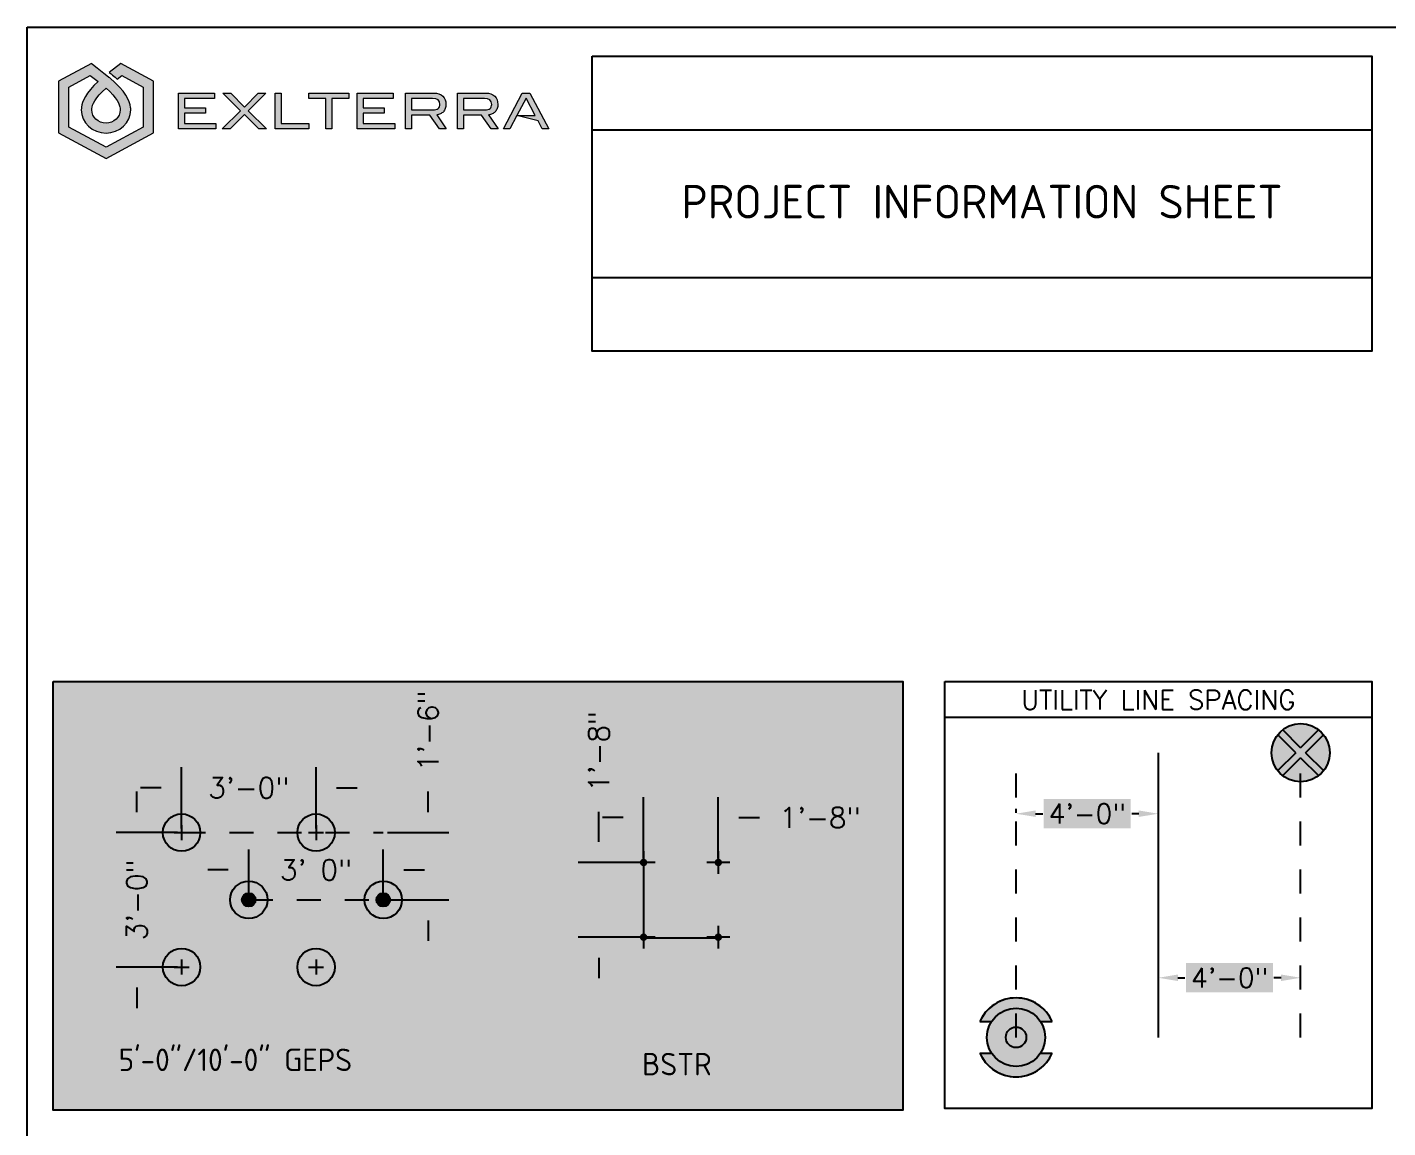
# Paper-space layout 'INFO_SHEET' of a CAD drawing. Header units: feet, sheet in inches. Extents: x 0 to 10.7, y 0 to 8.2.
# Drawn here: x 0 to 5.68, y 3.61 to 8.2 of the extents above; entities that cross this region are included whole.
import ezdxf

# ---------------------------------------------------------------- set-up
doc = ezdxf.new("R2010")
doc.units = ezdxf.units.FT
doc.header["$MEASUREMENT"] = 0
doc.linetypes.add('DASHED', pattern=[0.75, 0.5, -0.25])
for name, color, linetype in [('Dim 1', 5, 'Continuous'), ('Product (Colored)', 250, 'Continuous'), ('Product (Red Only)', 1, 'Continuous')]:
    doc.layers.add(name, color=color, linetype=linetype)
doc.styles.add('ISO3098B', font='ISO3098B.SHX', dxfattribs={"height": 2})
doc.styles.add('Roman', font='romans')
doc.styles.get("Standard").update_dxf_attribs({"font": 'simplex.shx'})
doc.linetypes.add('UTILITY', pattern='A,0.5,-0.2,["U",Standard,S=0.1,R=0,X=-0.1,Y=-0.05],-0.2', length=0.9)
doc.dimstyles.new('Layout-INT', dxfattribs={"dimscale": 2.75, "dimtxt": 0.05, "dimasz": 0.05, "dimexe": 0.05, "dimexo": 0.01, "dimgap": 0.05, "dimtad": 0, "dimdec": 1, "dimzin": 0, "dimdsep": 46, "dimtxsty": 'Roman', "dimcen": 0.09, "dimclrd": 256, "dimclre": 256, "dimclrt": 256, "dimadec": 0, "dimazin": 0, "dimtfac": 1, "dimtdec": 1, "dimtofl": 0, "dimtmove": 0, "dimatfit": 3, "dimfxl": 2.55, "dimtfill": 2, "dimtfillclr": 7, "dimtolj": 1, "dimtzin": 0, "dimlwd": -1, "dimlwe": -1, "dimarcsym": 0})
doc.dimstyles.new('new style', dxfattribs={"dimscale": 2.75, "dimtxt": 0.5, "dimasz": 0.5, "dimexe": 0.05, "dimexo": 0.01, "dimgap": 0.05, "dimtad": 0, "dimdec": 0, "dimlfac": 12, "dimzin": 9, "dimdsep": 46, "dimlunit": 3, "dimtxsty": 'Roman', "dimcen": 0.09, "dimclrd": 5, "dimclre": 5, "dimclrt": 5, "dimadec": 0, "dimazin": 0, "dimtfac": 1, "dimtdec": 0, "dimtofl": 0, "dimtmove": 0, "dimatfit": 3, "dimfxl": 2.55, "dimtfill": 2, "dimtfillclr": 7, "dimtolj": 1, "dimtzin": 0, "dimlwd": -1, "dimlwe": -1, "dimarcsym": 0})

# ---------------------------------------------------------------- blocks, each defined once
blk = doc.blocks.new('Purple BSTR')
at = {"layer": 'Product (Colored)', "transparency": 33554687}
h = blk.add_hatch(color=200, dxfattribs=at)
h.dxf.hatch_style = 1
edge = h.paths.add_edge_path()
edge.add_arc((0, 0), 0.025, 0, 360)
at = {"layer": 'Product (Colored)', "color": 200}
for p, q in [((-0.025, 0), (-0.0766, 0)), ((0.025, 0), (-0.025, 0)), ((0, 0.0766), (0, 0.025)), ((0, 0.025), (0, -0.025)), ((0.0766, 0), (0.025, 0)), ((0, -0.025), (0, -0.0766))]:
    blk.add_line(p, q, dxfattribs=at)
blk = doc.blocks.new('BSTR Single')
at = {"transparency": 33554687}
h = blk.add_hatch(color=256, dxfattribs=at)
h.dxf.hatch_style = 1
edge = h.paths.add_edge_path()
edge.add_arc((0, 0), 0.025, 0, 360)
for p, q in [((-0.025, 0), (-0.0766, 0)), ((0, 0.0766), (0, 0.025)), ((0.0766, 0), (0.025, 0)), ((0, -0.025), (0, -0.0766))]:
    blk.add_line(p, q)
blk.add_blockref('Purple BSTR', (0, 0))
blk = doc.blocks.new('*U54')
at = {"layer": 'Product (Red Only)'}
for p in [(0, 0.25), (0.5, 0.25), (0, -0.25), (0.5, -0.25)]:
    blk.add_blockref('BSTR Single', p, dxfattribs=at)
blk = doc.blocks.new('*D100')
at = {"layer": 'Defpoints', "color": 0, "linetype": 'Continuous', "lineweight": 25, "transparency": 16777216}
for p in [(0.5, 0.3), (0, 0), (0.5, 0)]:
    blk.add_point(p, dxfattribs=at)
at = {"layer": 'Dim 1', "transparency": 16777216}
for p, q in [((0, 0.0275), (0, 0.4375)), ((0.5, 0.0275), (0.5, 0.4375)), ((-0.1375, 0.3), (-0.275, 0.3)), ((0.6375, 0.3), (0.775, 0.3))]:
    blk.add_line(p, q, dxfattribs=at)
at = {"layer": 'Dim 1', "linetype": 'Continuous', "lineweight": 25, "transparency": 16777216}
for points in [[(-0.1375, 0.3229), (-0.1375, 0.2771), (0, 0.3)], [(0.6375, 0.3229), (0.6375, 0.2771), (0.5, 0.3)]]:
    blk.add_solid(points, dxfattribs=at)
at = {"layer": 'Dim 1', "linetype": 'Continuous', "transparency": 16777216, "insert": (1.181, 0.3), "char_height": 0.1375, "attachment_point": 5, "style": 'Roman', "bg_fill": 1, "box_fill_scale": 1.25, "bg_fill_color": 7, "bg_fill_true_color": 16777215, "bg_fill_transparency": 0}
blk.add_mtext('\\A1;1\'-8"', dxfattribs=at)
blk = doc.blocks.new('*D101')
at = {"layer": 'Defpoints', "color": 0, "linetype": 'Continuous', "lineweight": 25, "transparency": 16777216}
for p in [(0, 0), (-0.3, -0.5), (0, -0.5)]:
    blk.add_point(p, dxfattribs=at)
at = {"layer": 'Dim 1', "transparency": 16777216}
for p, q in [((-0.3, 0.1375), (-0.3, 0.3379)), ((-0.0275, 0), (-0.4375, 0)), ((-0.0275, -0.5), (-0.4375, -0.5)), ((-0.3, -0.6375), (-0.3, -0.775))]:
    blk.add_line(p, q, dxfattribs=at)
at = {"layer": 'Dim 1', "linetype": 'Continuous', "lineweight": 25, "transparency": 16777216}
for points in [[(-0.3229, 0.1375), (-0.2771, 0.1375), (-0.3, 0)], [(-0.3229, -0.6375), (-0.2771, -0.6375), (-0.3, -0.5)]]:
    blk.add_solid(points, dxfattribs=at)
at = {"layer": 'Dim 1', "linetype": 'Continuous', "transparency": 16777216, "insert": (-0.3, 0.7439), "char_height": 0.1375, "attachment_point": 5, "rotation": 90, "style": 'Roman', "bg_fill": 1, "box_fill_scale": 1.25, "bg_fill_color": 7, "bg_fill_true_color": 16777215, "bg_fill_transparency": 0}
blk.add_mtext('\\A1;1\'-8"', dxfattribs=at)
blk = doc.blocks.new('*D77')
at = {"layer": 'Defpoints', "color": 0, "linetype": 'Continuous', "transparency": 16777216}
for p in [(0.45, 0.75), (-0.45, 0.45), (0.45, 0.45)]:
    blk.add_point(p, dxfattribs=at)
at = {"layer": 'Dim 1', "transparency": 16777216}
for p, q in [((-0.45, 0.4775), (-0.45, 0.8875)), ((0.45, 0.4775), (0.45, 0.8875)), ((-0.5875, 0.75), (-0.725, 0.75)), ((0.5875, 0.75), (0.725, 0.75))]:
    blk.add_line(p, q, dxfattribs=at)
at = {"layer": 'Dim 1', "linetype": 'Continuous', "transparency": 16777216}
for points in [[(-0.5875, 0.7729), (-0.5875, 0.7271), (-0.45, 0.75)], [(0.5875, 0.7729), (0.5875, 0.7271), (0.45, 0.75)]]:
    blk.add_solid(points, dxfattribs=at)
at = {"layer": 'Dim 1', "linetype": 'Continuous', "transparency": 16777216, "insert": (0, 0.75), "char_height": 0.1375, "attachment_point": 5, "style": 'Roman', "bg_fill": 1, "box_fill_scale": 1.1, "bg_fill_color": 7, "bg_fill_true_color": 16777215, "bg_fill_transparency": 0}
blk.add_mtext('\\A1;3\'-0"', dxfattribs=at)
blk = doc.blocks.new('*D76')
at = {"layer": 'Defpoints', "color": 0, "linetype": 'Continuous', "transparency": 16777216}
for p in [(-0.45, 0.45), (-0.75, -0.45), (-0.45, -0.45)]:
    blk.add_point(p, dxfattribs=at)
at = {"layer": 'Dim 1', "transparency": 16777216}
for p, q in [((-0.75, 0.5875), (-0.75, 0.725)), ((-0.4775, 0.45), (-0.8875, 0.45)), ((-0.4775, -0.45), (-0.8875, -0.45)), ((-0.75, -0.5875), (-0.75, -0.725))]:
    blk.add_line(p, q, dxfattribs=at)
at = {"layer": 'Dim 1', "linetype": 'Continuous', "transparency": 16777216}
for points in [[(-0.7729, 0.5875), (-0.7271, 0.5875), (-0.75, 0.45)], [(-0.7729, -0.5875), (-0.7271, -0.5875), (-0.75, -0.45)]]:
    blk.add_solid(points, dxfattribs=at)
at = {"layer": 'Dim 1', "linetype": 'Continuous', "transparency": 16777216, "insert": (-0.75, 0), "char_height": 0.1375, "attachment_point": 5, "rotation": 90, "style": 'Roman', "bg_fill": 1, "box_fill_scale": 1.1, "bg_fill_color": 7, "bg_fill_true_color": 16777215, "bg_fill_transparency": 0}
blk.add_mtext('\\A1;3\'-0"', dxfattribs=at)
blk = doc.blocks.new('*D74')
at = {"layer": 'Defpoints', "color": 0, "linetype": 'Continuous', "transparency": 16777216}
for p in [(0.9, 0.2), (0, 0), (0.9, 0)]:
    blk.add_point(p, dxfattribs=at)
at = {"layer": 'Dim 1', "transparency": 16777216}
for p, q in [((0, 0.0275), (0, 0.3375)), ((0.9, 0.0275), (0.9, 0.3375)), ((-0.1375, 0.2), (-0.275, 0.2)), ((1.0375, 0.2), (1.175, 0.2))]:
    blk.add_line(p, q, dxfattribs=at)
at = {"layer": 'Dim 1', "linetype": 'Continuous', "transparency": 16777216}
for points in [[(-0.1375, 0.2229), (-0.1375, 0.1771), (0, 0.2)], [(1.0375, 0.2229), (1.0375, 0.1771), (0.9, 0.2)]]:
    blk.add_solid(points, dxfattribs=at)
at = {"layer": 'Dim 1', "linetype": 'Continuous', "transparency": 16777216, "insert": (0.45, 0.2), "char_height": 0.1375, "attachment_point": 5, "style": 'Roman', "bg_fill": 1, "box_fill_scale": 1.1, "bg_fill_color": 7, "bg_fill_true_color": 16777215, "bg_fill_transparency": 0}
blk.add_mtext('\\A1;3\' 0"', dxfattribs=at)
blk = doc.blocks.new('*D75')
at = {"layer": 'Defpoints', "color": 0, "linetype": 'Continuous', "transparency": 16777216}
for p in [(0.9, 0.45), (1.2007, 0.45), (0.9, 0)]:
    blk.add_point(p, dxfattribs=at)
at = {"layer": 'Dim 1', "transparency": 16777216}
for p, q in [((1.2007, 0.5875), (1.2007, 0.725)), ((0.9275, 0.45), (1.3382, 0.45)), ((0.9275, 0), (1.3382, 0)), ((1.2007, -0.1375), (1.2007, -0.275))]:
    blk.add_line(p, q, dxfattribs=at)
at = {"layer": 'Dim 1', "linetype": 'Continuous', "transparency": 16777216}
for points in [[(1.1778, 0.5875), (1.2236, 0.5875), (1.2007, 0.45)], [(1.1778, -0.1375), (1.2236, -0.1375), (1.2007, 0)]]:
    blk.add_solid(points, dxfattribs=at)
at = {"layer": 'Dim 1', "linetype": 'Continuous', "transparency": 16777216, "insert": (1.2007, 1.131), "char_height": 0.1375, "attachment_point": 5, "rotation": 90, "style": 'Roman', "bg_fill": 1, "box_fill_scale": 1.1, "bg_fill_color": 7, "bg_fill_true_color": 16777215, "bg_fill_transparency": 0}
blk.add_mtext('\\A1;1\'-6"', dxfattribs=at)
blk = doc.blocks.new('3 m GEPS')
at = {"layer": 'Product (Red Only)', "true_color": 0xa1e7fc}
h = blk.add_hatch(color=141, dxfattribs=at)
h.dxf.hatch_style = 1
edge = h.paths.add_edge_path(flags=16)
edge.add_arc((0, 0), 0.0458, 0, 360)
edge = h.paths.add_edge_path()
edge.add_arc((0, 0), 0.125, 180, 360)
edge.add_arc((0, 0), 0.125, 0, 180)
at = {"layer": 'Product (Red Only)', "true_color": 0x000000}
h = blk.add_hatch(color=18, dxfattribs=at)
h.dxf.hatch_style = 1
edge = h.paths.add_edge_path()
edge.add_arc((0, 0), 0.0458, 0, 360)
at = {"layer": 'Product (Red Only)', "color": 18, "true_color": 0x000000}
for radius in [0.125, 0.0456]:
    blk.add_circle((0, 0), radius, dxfattribs=at)
blk = doc.blocks.new('exlterra block')
at = {"true_color": 0x007faf}
h = blk.add_hatch(color=144, dxfattribs=at)
h.dxf.hatch_style = 2
edge = h.paths.add_edge_path()
edge.add_spline(control_points=[(0.0565, 0.1877), (0.0565, 0.1877), (0.0082, 0.1496), (0.0082, 0.1496), (0.022, 0.139), (0.0223, 0.1388), (0.0226, 0.1385), (0.0296, 0.1329), (0.036, 0.1273), (0.042, 0.1219), (0.042, 0.1219), (0.0613, 0.1371), (0.0613, 0.1371), (0.0613, 0.1371), (0.1509, 0.0885), (0.1509, 0.0885), (0.1509, 0.0885), (0.1509, -0.0806), (0.1509, -0.0806), (0.1509, -0.0806), (-0.0053, -0.1652), (-0.0053, -0.1652), (-0.0053, -0.1652), (-0.1614, -0.0806), (-0.1614, -0.0806), (-0.1614, -0.0806), (-0.1614, 0.0885), (-0.1614, 0.0885), (-0.1614, 0.0885), (-0.0718, 0.1371), (-0.0718, 0.1371), (-0.0718, 0.1371), (-0.0389, 0.1112), (-0.0389, 0.1112), (-0.0908, 0.0646), (-0.1059, 0.0273), (-0.1089, 0.0032), (-0.1089, 0.0032), (-0.1096, -0.0052), (-0.1095, -0.0077), (-0.1095, -0.0616), (-0.0628, -0.1055), (-0.0053, -0.1055), (0.0522, -0.1055), (0.099, -0.0616), (0.099, -0.0077), (0.099, -0.0072), (0.0984, 0.0026), (0.0984, 0.0026), (0.0953, 0.0293), (0.0775, 0.0724), (0.0105, 0.1265), (0.0101, 0.1269), (-0.0671, 0.1877), (-0.0671, 0.1877), (-0.0671, 0.1877), (-0.2057, 0.1125), (-0.2057, 0.1125), (-0.2057, 0.1125), (-0.2057, -0.1046), (-0.2057, -0.1046), (-0.2057, -0.1046), (-0.0053, -0.2132), (-0.0053, -0.2132), (-0.0053, -0.2132), (0.1952, -0.1046), (0.1952, -0.1046), (0.1952, -0.1046), (0.1952, 0.1125), (0.1952, 0.1125), (0.1952, 0.1125), (0.0565, 0.1877), (0.0565, 0.1877)], knot_values=[0, 0, 0, 0, 1, 1, 1, 2, 2, 2, 3, 3, 3, 4, 4, 4, 5, 5, 5, 6, 6, 6, 7, 7, 7, 8, 8, 8, 9, 9, 9, 10, 10, 10, 11, 11, 11, 12, 12, 12, 13, 13, 13, 14, 14, 14, 15, 15, 15, 16, 16, 16, 17, 17, 17, 18, 18, 18, 19, 19, 19, 20, 20, 20, 21, 21, 21, 22, 22, 22, 23, 23, 23, 24, 24, 24, 24], degree=3, periodic=0)
edge = h.paths.add_edge_path()
edge.add_spline(control_points=[(0.0543, -0.0011), (0.0543, -0.0011), (0.0547, -0.0076), (0.0547, -0.0077), (0.0547, -0.0387), (0.0278, -0.0639), (-0.0053, -0.0639), (-0.0383, -0.0639), (-0.0652, -0.0387), (-0.0652, -0.0077), (-0.0652, -0.0077), (-0.0649, -0.002), (-0.0649, -0.002), (-0.0632, 0.0125), (-0.053, 0.0421), (-0.0053, 0.0839), (0.0415, 0.043), (0.0523, 0.0137), (0.0543, -0.0011)], knot_values=[0, 0, 0, 0, 1, 1, 1, 2, 2, 2, 3, 3, 3, 4, 4, 4, 5, 5, 5, 6, 6, 6, 6], degree=3, periodic=0)
at = {"color": 144, "lineweight": 0, "true_color": 0x007faf}
for points in [[(-0.0671, 0.1877), (-0.0671, 0.1877), (-0.2057, 0.1125), (-0.2057, 0.1125)], [(0.0105, 0.1265), (0.0101, 0.1269), (-0.0671, 0.1877), (-0.0671, 0.1877)], [(0.0565, 0.1877), (0.0565, 0.1877), (0.0082, 0.1496), (0.0082, 0.1496)], [(0.1952, 0.1125), (0.1952, 0.1125), (0.0565, 0.1877), (0.0565, 0.1877)], [(-0.1614, 0.0885), (-0.1614, 0.0885), (-0.0718, 0.1371), (-0.0718, 0.1371)], [(-0.0718, 0.1371), (-0.0718, 0.1371), (-0.0389, 0.1112), (-0.0389, 0.1112)], [(0.0082, 0.1496), (0.022, 0.139), (0.0223, 0.1388), (0.0226, 0.1385)], [(0.0984, 0.0026), (0.0953, 0.0293), (0.0775, 0.0724), (0.0105, 0.1265)], [(0.0226, 0.1385), (0.0296, 0.1329), (0.036, 0.1273), (0.042, 0.1219)], [(0.042, 0.1219), (0.042, 0.1219), (0.0613, 0.1371), (0.0613, 0.1371)], [(0.0613, 0.1371), (0.0613, 0.1371), (0.1509, 0.0885), (0.1509, 0.0885)], [(-0.2057, 0.1125), (-0.2057, 0.1125), (-0.2057, -0.1046), (-0.2057, -0.1046)], [(-0.1614, -0.0806), (-0.1614, -0.0806), (-0.1614, 0.0885), (-0.1614, 0.0885)], [(-0.0389, 0.1112), (-0.0908, 0.0646), (-0.1059, 0.0273), (-0.1089, 0.0032)], [(-0.0649, -0.002), (-0.0632, 0.0125), (-0.053, 0.0421), (-0.0053, 0.0839)], [(-0.0053, 0.0839), (0.0415, 0.043), (0.0523, 0.0137), (0.0543, -0.0011)], [(0.1509, 0.0885), (0.1509, 0.0885), (0.1509, -0.0806), (0.1509, -0.0806)], [(0.1952, -0.1046), (0.1952, -0.1046), (0.1952, 0.1125), (0.1952, 0.1125)], [(-0.1089, 0.0032), (-0.1089, 0.0032), (-0.1096, -0.0052), (-0.1095, -0.0077)], [(-0.0652, -0.0077), (-0.0652, -0.0077), (-0.0649, -0.002), (-0.0649, -0.002)], [(-0.2057, -0.1046), (-0.2057, -0.1046), (-0.0053, -0.2132), (-0.0053, -0.2132)], [(-0.0053, -0.1652), (-0.0053, -0.1652), (-0.1614, -0.0806), (-0.1614, -0.0806)], [(0.1509, -0.0806), (0.1509, -0.0806), (-0.0053, -0.1652), (-0.0053, -0.1652)], [(-0.0053, -0.2132), (-0.0053, -0.2132), (0.1952, -0.1046), (0.1952, -0.1046)]]:
    blk.add_open_spline(points, degree=3, dxfattribs=at)
for points, knots in [([(-0.1095, -0.0077), (-0.1095, -0.0616), (-0.0628, -0.1055), (-0.0053, -0.1055), (0.0522, -0.1055), (0.099, -0.0616), (0.099, -0.0077), (0.099, -0.0072), (0.0984, 0.0026), (0.0984, 0.0026)], [13, 13, 13, 13, 14, 14, 14, 15, 15, 15, 16, 16, 16, 16]), ([(0.0543, -0.0011), (0.0543, -0.0011), (0.0547, -0.0076), (0.0547, -0.0077), (0.0547, -0.0387), (0.0278, -0.0639), (-0.0053, -0.0639), (-0.0383, -0.0639), (-0.0652, -0.0387), (-0.0652, -0.0077)], [0, 0, 0, 0, 1, 1, 1, 2, 2, 2, 3, 3, 3, 3])]:
    blk.add_open_spline(points, degree=3, knots=knots, dxfattribs=at)
blk = doc.blocks.new('exlterra logo')
h = blk.add_hatch(color=7)
h.dxf.hatch_style = 2
h.paths.add_polyline_path([(0.292, -0.0722), (0.292, 0.0789), (0.4443, 0.0789), (0.4443, 0.0561), (0.317, 0.0561), (0.317, 0.0175), (0.4055, 0.0175), (0.4055, -0.0052), (0.317, -0.0052), (0.317, -0.0494), (0.4501, -0.0494), (0.4501, -0.0722)])
h = blk.add_hatch(color=7)
h.dxf.hatch_style = 2
h.paths.add_polyline_path([(0.631, -0.0722), (0.5701, -0.0113), (0.5094, -0.0722), (0.4768, -0.0722), (0.5538, 0.0044), (0.4795, 0.0789), (0.5121, 0.0789), (0.5703, 0.02), (0.6283, 0.0789), (0.6608, 0.0789), (0.5865, 0.0044), (0.6635, -0.0722)])
h = blk.add_hatch(color=7)
h.dxf.hatch_style = 2
h.paths.add_polyline_path([(0.6998, -0.0722), (0.6998, 0.0789), (0.7249, 0.0789), (0.7249, -0.0494), (0.8415, -0.0494), (0.8415, -0.0722)])
h = blk.add_hatch(color=7)
h.dxf.hatch_style = 2
h.paths.add_polyline_path([(0.9387, 0.0561), (0.9387, -0.0722), (0.9136, -0.0722), (0.9136, 0.0561), (0.8414, 0.0561), (0.8414, 0.0789), (1.0109, 0.0789), (1.0109, 0.0561)])
h = blk.add_hatch(color=7)
h.dxf.hatch_style = 2
h.paths.add_polyline_path([(1.0455, -0.0722), (1.0455, 0.0789), (1.1978, 0.0789), (1.1978, 0.0561), (1.0705, 0.0561), (1.0705, 0.0175), (1.159, 0.0175), (1.159, -0.0052), (1.0705, -0.0052), (1.0705, -0.0494), (1.2036, -0.0494), (1.2036, -0.0722)])
h = blk.add_hatch(color=7)
h.dxf.hatch_style = 2
edge = h.paths.add_edge_path()
edge.add_spline(control_points=[(1.392, -0.0722), (1.392, -0.0722), (1.3511, -0.0146), (1.3511, -0.0146), (1.3511, -0.0146), (1.2748, -0.0146), (1.2748, -0.0146), (1.2748, -0.0146), (1.2748, -0.0722), (1.2748, -0.0722), (1.2748, -0.0722), (1.2497, -0.0722), (1.2497, -0.0722), (1.2497, -0.0722), (1.2497, 0.0789), (1.2497, 0.0789), (1.2497, 0.0789), (1.3689, 0.0789), (1.3689, 0.0789), (1.3849, 0.0789), (1.3974, 0.0746), (1.4063, 0.0661), (1.4153, 0.0576), (1.4198, 0.046), (1.4198, 0.0313), (1.4198, 0.0246), (1.4188, 0.0187), (1.4169, 0.0136), (1.4149, 0.0084), (1.4122, 0.004), (1.4086, 0.0003), (1.4051, -0.0034), (1.4009, -0.0063), (1.3961, -0.0086), (1.3913, -0.0108), (1.3861, -0.0124), (1.3806, -0.0134), (1.3806, -0.0134), (1.421, -0.0722), (1.421, -0.0722), (1.421, -0.0722), (1.392, -0.0722), (1.392, -0.0722)], knot_values=[0, 0, 0, 0, 1, 1, 1, 2, 2, 2, 3, 3, 3, 4, 4, 4, 5, 5, 5, 6, 6, 6, 7, 7, 7, 8, 8, 8, 9, 9, 9, 10, 10, 10, 11, 11, 11, 12, 12, 12, 13, 13, 13, 14, 14, 14, 14], degree=3, periodic=0)
edge = h.paths.add_edge_path()
edge.add_spline(control_points=[(1.3867, 0.0141), (1.3916, 0.018), (1.3941, 0.0238), (1.3941, 0.0313), (1.3941, 0.0478), (1.3837, 0.0561), (1.3628, 0.0561), (1.3628, 0.0561), (1.2748, 0.0561), (1.2748, 0.0561), (1.2748, 0.0561), (1.2748, 0.0081), (1.2748, 0.0081), (1.2748, 0.0081), (1.3651, 0.0081), (1.3651, 0.0081), (1.3746, 0.0081), (1.3818, 0.0101), (1.3867, 0.0141)], knot_values=[0, 0, 0, 0, 1, 1, 1, 2, 2, 2, 3, 3, 3, 4, 4, 4, 5, 5, 5, 6, 6, 6, 6], degree=3, periodic=0)
h = blk.add_hatch(color=7)
h.dxf.hatch_style = 2
edge = h.paths.add_edge_path()
edge.add_spline(control_points=[(1.6107, -0.0722), (1.6107, -0.0722), (1.5698, -0.0146), (1.5698, -0.0146), (1.5698, -0.0146), (1.4934, -0.0146), (1.4934, -0.0146), (1.4934, -0.0146), (1.4934, -0.0722), (1.4934, -0.0722), (1.4934, -0.0722), (1.4684, -0.0722), (1.4684, -0.0722), (1.4684, -0.0722), (1.4684, 0.0789), (1.4684, 0.0789), (1.4684, 0.0789), (1.5875, 0.0789), (1.5875, 0.0789), (1.6035, 0.0789), (1.616, 0.0746), (1.625, 0.0661), (1.6339, 0.0576), (1.6384, 0.046), (1.6384, 0.0313), (1.6384, 0.0246), (1.6374, 0.0187), (1.6355, 0.0136), (1.6336, 0.0084), (1.6308, 0.004), (1.6273, 0.0003), (1.6237, -0.0034), (1.6195, -0.0063), (1.6147, -0.0086), (1.6099, -0.0108), (1.6048, -0.0124), (1.5992, -0.0134), (1.5992, -0.0134), (1.6397, -0.0722), (1.6397, -0.0722), (1.6397, -0.0722), (1.6107, -0.0722), (1.6107, -0.0722)], knot_values=[0, 0, 0, 0, 1, 1, 1, 2, 2, 2, 3, 3, 3, 4, 4, 4, 5, 5, 5, 6, 6, 6, 7, 7, 7, 8, 8, 8, 9, 9, 9, 10, 10, 10, 11, 11, 11, 12, 12, 12, 13, 13, 13, 14, 14, 14, 14], degree=3, periodic=0)
edge = h.paths.add_edge_path()
edge.add_spline(control_points=[(1.6054, 0.0141), (1.6103, 0.018), (1.6128, 0.0238), (1.6128, 0.0313), (1.6128, 0.0478), (1.6023, 0.0561), (1.5815, 0.0561), (1.5815, 0.0561), (1.4934, 0.0561), (1.4934, 0.0561), (1.4934, 0.0561), (1.4934, 0.0081), (1.4934, 0.0081), (1.4934, 0.0081), (1.5838, 0.0081), (1.5838, 0.0081), (1.5932, 0.0081), (1.6004, 0.0101), (1.6054, 0.0141)], knot_values=[0, 0, 0, 0, 1, 1, 1, 2, 2, 2, 3, 3, 3, 4, 4, 4, 5, 5, 5, 6, 6, 6, 6], degree=3, periodic=0)
h = blk.add_hatch(color=7)
h.dxf.hatch_style = 2
h.paths.add_polyline_path([(1.8256, -0.0722), (1.808, -0.0384), (1.7187, -0.0157), (1.6889, -0.0722), (1.6616, -0.0722), (1.7415, 0.0789), (1.773, 0.0789), (1.8529, -0.0722)])
h.paths.add_polyline_path([(1.7573, 0.0574), (1.7187, -0.0157), (1.7957, -0.0157)])
at = {"color": 7, "lineweight": 0}
for p, q in [((0.292, -0.0722), (0.292, 0.0789)), ((0.292, 0.0789), (0.4443, 0.0789)), ((0.4443, 0.0789), (0.4443, 0.0561)), ((0.5538, 0.0044), (0.4795, 0.0789)), ((0.4795, 0.0789), (0.5121, 0.0789)), ((0.5121, 0.0789), (0.5703, 0.02)), ((0.5703, 0.02), (0.6283, 0.0789)), ((0.6608, 0.0789), (0.5865, 0.0044)), ((0.6283, 0.0789), (0.6608, 0.0789)), ((0.6998, -0.0722), (0.6998, 0.0789)), ((0.6998, 0.0789), (0.7249, 0.0789)), ((0.7249, 0.0789), (0.7249, -0.0494)), ((0.8414, 0.0561), (0.8414, 0.0789)), ((0.8414, 0.0789), (1.0109, 0.0789)), ((1.0109, 0.0789), (1.0109, 0.0561)), ((1.0455, -0.0722), (1.0455, 0.0789)), ((1.0455, 0.0789), (1.1978, 0.0789)), ((1.1978, 0.0789), (1.1978, 0.0561)), ((1.6616, -0.0722), (1.7415, 0.0789)), ((1.7573, 0.0574), (1.7187, -0.0157)), ((1.7415, 0.0789), (1.773, 0.0789)), ((1.7957, -0.0157), (1.7573, 0.0574)), ((1.773, 0.0789), (1.8529, -0.0722)), ((0.4443, 0.0561), (0.317, 0.0561)), ((0.317, 0.0561), (0.317, 0.0175)), ((0.317, 0.0175), (0.4055, 0.0175)), ((0.4055, 0.0175), (0.4055, -0.0052)), ((0.4768, -0.0722), (0.5538, 0.0044)), ((0.5865, 0.0044), (0.6635, -0.0722)), ((0.9136, 0.0561), (0.8414, 0.0561)), ((0.9136, -0.0722), (0.9136, 0.0561)), ((0.9387, 0.0561), (0.9387, -0.0722)), ((1.0109, 0.0561), (0.9387, 0.0561)), ((1.1978, 0.0561), (1.0705, 0.0561)), ((1.0705, 0.0561), (1.0705, 0.0175)), ((1.0705, 0.0175), (1.159, 0.0175)), ((1.159, 0.0175), (1.159, -0.0052)), ((0.4055, -0.0052), (0.317, -0.0052)), ((0.317, -0.0052), (0.317, -0.0494)), ((0.317, -0.0494), (0.4501, -0.0494)), ((0.4501, -0.0494), (0.4501, -0.0722)), ((0.5701, -0.0113), (0.5094, -0.0722)), ((0.631, -0.0722), (0.5701, -0.0113)), ((0.7249, -0.0494), (0.8415, -0.0494)), ((0.8415, -0.0494), (0.8415, -0.0722)), ((1.159, -0.0052), (1.0705, -0.0052)), ((1.0705, -0.0052), (1.0705, -0.0494)), ((1.0705, -0.0494), (1.2036, -0.0494)), ((1.2036, -0.0494), (1.2036, -0.0722)), ((1.7187, -0.0157), (1.6889, -0.0722)), ((1.808, -0.0384), (1.7187, -0.0157)), ((1.7187, -0.0157), (1.7957, -0.0157)), ((1.8256, -0.0722), (1.808, -0.0384)), ((0.4501, -0.0722), (0.292, -0.0722)), ((0.5094, -0.0722), (0.4768, -0.0722)), ((0.6635, -0.0722), (0.631, -0.0722)), ((0.8415, -0.0722), (0.6998, -0.0722)), ((0.9387, -0.0722), (0.9136, -0.0722)), ((1.2036, -0.0722), (1.0455, -0.0722)), ((1.6889, -0.0722), (1.6616, -0.0722)), ((1.8529, -0.0722), (1.8256, -0.0722))]:
    blk.add_line(p, q, dxfattribs=at)
for points in [[(1.2497, -0.0722), (1.2497, -0.0722), (1.2497, 0.0789), (1.2497, 0.0789)], [(1.2497, 0.0789), (1.2497, 0.0789), (1.3689, 0.0789), (1.3689, 0.0789)], [(1.3689, 0.0789), (1.3849, 0.0789), (1.3974, 0.0746), (1.4063, 0.0661)], [(1.4684, -0.0722), (1.4684, -0.0722), (1.4684, 0.0789), (1.4684, 0.0789)], [(1.4684, 0.0789), (1.4684, 0.0789), (1.5875, 0.0789), (1.5875, 0.0789)], [(1.5875, 0.0789), (1.6035, 0.0789), (1.616, 0.0746), (1.625, 0.0661)], [(1.3628, 0.0561), (1.3628, 0.0561), (1.2748, 0.0561), (1.2748, 0.0561)], [(1.2748, 0.0561), (1.2748, 0.0561), (1.2748, 0.0081), (1.2748, 0.0081)], [(1.2748, 0.0081), (1.2748, 0.0081), (1.3651, 0.0081), (1.3651, 0.0081)], [(1.3651, 0.0081), (1.3746, 0.0081), (1.3818, 0.0101), (1.3867, 0.0141)], [(1.4086, 0.0003), (1.4051, -0.0034), (1.4009, -0.0063), (1.3961, -0.0086)], [(1.4169, 0.0136), (1.4149, 0.0084), (1.4122, 0.004), (1.4086, 0.0003)], [(1.5815, 0.0561), (1.5815, 0.0561), (1.4934, 0.0561), (1.4934, 0.0561)], [(1.4934, 0.0561), (1.4934, 0.0561), (1.4934, 0.0081), (1.4934, 0.0081)], [(1.4934, 0.0081), (1.4934, 0.0081), (1.5838, 0.0081), (1.5838, 0.0081)], [(1.5838, 0.0081), (1.5932, 0.0081), (1.6004, 0.0101), (1.6054, 0.0141)], [(1.6273, 0.0003), (1.6237, -0.0034), (1.6195, -0.0063), (1.6147, -0.0086)], [(1.6355, 0.0136), (1.6336, 0.0084), (1.6308, 0.004), (1.6273, 0.0003)], [(1.3511, -0.0146), (1.3511, -0.0146), (1.2748, -0.0146), (1.2748, -0.0146)], [(1.2748, -0.0146), (1.2748, -0.0146), (1.2748, -0.0722), (1.2748, -0.0722)], [(1.392, -0.0722), (1.392, -0.0722), (1.3511, -0.0146), (1.3511, -0.0146)], [(1.3961, -0.0086), (1.3913, -0.0108), (1.3861, -0.0124), (1.3806, -0.0134)], [(1.3806, -0.0134), (1.3806, -0.0134), (1.421, -0.0722), (1.421, -0.0722)], [(1.5698, -0.0146), (1.5698, -0.0146), (1.4934, -0.0146), (1.4934, -0.0146)], [(1.4934, -0.0146), (1.4934, -0.0146), (1.4934, -0.0722), (1.4934, -0.0722)], [(1.6107, -0.0722), (1.6107, -0.0722), (1.5698, -0.0146), (1.5698, -0.0146)], [(1.6147, -0.0086), (1.6099, -0.0108), (1.6048, -0.0124), (1.5992, -0.0134)], [(1.5992, -0.0134), (1.5992, -0.0134), (1.6397, -0.0722), (1.6397, -0.0722)], [(1.2748, -0.0722), (1.2748, -0.0722), (1.2497, -0.0722), (1.2497, -0.0722)], [(1.421, -0.0722), (1.421, -0.0722), (1.392, -0.0722), (1.392, -0.0722)], [(1.4934, -0.0722), (1.4934, -0.0722), (1.4684, -0.0722), (1.4684, -0.0722)], [(1.6397, -0.0722), (1.6397, -0.0722), (1.6107, -0.0722), (1.6107, -0.0722)]]:
    blk.add_open_spline(points, degree=3, dxfattribs=at)
for points, knots in [([(1.4063, 0.0661), (1.4153, 0.0576), (1.4198, 0.046), (1.4198, 0.0313), (1.4198, 0.0246), (1.4188, 0.0187), (1.4169, 0.0136)], [7, 7, 7, 7, 8, 8, 8, 9, 9, 9, 9]), ([(1.625, 0.0661), (1.6339, 0.0576), (1.6384, 0.046), (1.6384, 0.0313), (1.6384, 0.0246), (1.6374, 0.0187), (1.6355, 0.0136)], [7, 7, 7, 7, 8, 8, 8, 9, 9, 9, 9]), ([(1.3867, 0.0141), (1.3916, 0.018), (1.3941, 0.0238), (1.3941, 0.0313), (1.3941, 0.0478), (1.3837, 0.0561), (1.3628, 0.0561)], [0, 0, 0, 0, 1, 1, 1, 2, 2, 2, 2]), ([(1.6054, 0.0141), (1.6103, 0.018), (1.6128, 0.0238), (1.6128, 0.0313), (1.6128, 0.0478), (1.6023, 0.0561), (1.5815, 0.0561)], [0, 0, 0, 0, 1, 1, 1, 2, 2, 2, 2])]:
    blk.add_open_spline(points, degree=3, knots=knots, dxfattribs=at)
at = {"color": 5, "linetype": 'Continuous', "lineweight": 25}
blk.add_blockref('exlterra block', (-0.0081, 0.0161), dxfattribs=at)
blk = doc.blocks.new('exlterra')
at = {"color": 5, "linetype": 'Continuous', "lineweight": 25}
blk.add_blockref('exlterra logo', (-0.8308, 0.2657), dxfattribs=at)
blk = doc.blocks.new('*D272')
at = {"layer": 'Defpoints', "color": 0, "linetype": 'Continuous', "lineweight": 25, "transparency": 16777216}
for p in [(-4, 2.286), (0, 2.286), (0, 2.286)]:
    blk.add_point(p, dxfattribs=at)
at = {"layer": 'Dim 1', "color": 5, "transparency": 16777216}
for p, q in [((-4, 2.314), (-4, 2.424)), ((0, 2.314), (0, 2.424)), ((-3.45, 2.286), (-3.251, 2.286)), ((-0.55, 2.286), (-0.749, 2.286))]:
    blk.add_line(p, q, dxfattribs=at)
at = {"layer": 'Dim 1', "color": 5, "linetype": 'Continuous', "lineweight": 25, "transparency": 16777216}
for points in [[(-3.45, 2.378), (-3.45, 2.195), (-4, 2.286)], [(-0.55, 2.378), (-0.55, 2.195), (0, 2.286)]]:
    blk.add_solid(points, dxfattribs=at)
at = {"layer": 'Dim 1', "color": 5, "linetype": 'Continuous', "lineweight": 25, "transparency": 16777216, "insert": (-2, 2.286), "char_height": 0.55, "attachment_point": 5, "style": 'Roman', "bg_fill": 1, "box_fill_scale": 1.25, "bg_fill_color": 7, "bg_fill_true_color": 16777215, "bg_fill_transparency": 0}
blk.add_mtext('\\A1;4\'-0"', dxfattribs=at)
blk = doc.blocks.new('*D273')
at = {"layer": 'Defpoints', "color": 0, "linetype": 'Continuous', "lineweight": 25, "transparency": 16777216}
for p in [(0, -2.326), (4, -2.326), (4, -2.326)]:
    blk.add_point(p, dxfattribs=at)
at = {"layer": 'Dim 1', "color": 5, "transparency": 16777216}
for p, q in [((0, -2.298), (0, -2.188)), ((4, -2.298), (4, -2.188)), ((0.55, -2.326), (0.749, -2.326)), ((3.45, -2.326), (3.251, -2.326))]:
    blk.add_line(p, q, dxfattribs=at)
at = {"layer": 'Dim 1', "color": 5, "linetype": 'Continuous', "lineweight": 25, "transparency": 16777216}
for points in [[(0.55, -2.234), (0.55, -2.417), (0, -2.326)], [(3.45, -2.234), (3.45, -2.417), (4, -2.326)]]:
    blk.add_solid(points, dxfattribs=at)
at = {"layer": 'Dim 1', "color": 5, "linetype": 'Continuous', "lineweight": 25, "transparency": 16777216, "insert": (2, -2.326), "char_height": 0.55, "attachment_point": 5, "style": 'Roman', "bg_fill": 1, "box_fill_scale": 1.25, "bg_fill_color": 7, "bg_fill_true_color": 16777215, "bg_fill_transparency": 0}
blk.add_mtext('\\A1;4\'-0"', dxfattribs=at)
blk = doc.blocks.new('12m GEPS')
at = {"layer": 'Product (Red Only)', "true_color": 0x000000}
h = blk.add_hatch(color=18, dxfattribs=at)
h.dxf.hatch_style = 1
h.paths.add_polyline_path([(-0.088, 0, 1), (0.088, 0, 1)])
h.paths.add_polyline_path([(0.135, 0.31), (0.135, 0.257), (0.135, 0.21, -0.255267), (0.25, 0, -0.255267), (0.135, -0.21), (0.135, -0.31, 0.654654)])
h.paths.add_polyline_path([(-0.135, 0.31, 0.654654), (-0.135, -0.31), (-0.135, -0.257), (-0.135, -0.21, -0.255267), (-0.25, 0, -0.255267), (-0.135, 0.21)])
at = {"layer": 'Product (Red Only)', "true_color": 0xf8991e}
h = blk.add_hatch(color=30, dxfattribs=at)
h.dxf.hatch_style = 1
edge = h.paths.add_edge_path()
edge.add_arc((0, 0), 0.0878, 0, 360)
edge = h.paths.add_edge_path()
edge.add_arc((0, 0), 0.25, 0, 180)
edge.add_arc((0, 0), 0.25, 180, 360)
at = {"layer": 'Product (Red Only)', "color": 18, "true_color": 0x000000}
for p, q in [((-0.135, 0.31), (-0.135, 0.21)), ((0.135, 0.31), (0.135, 0.257)), ((0.135, 0.31), (0.135, 0.21)), ((-0.135, -0.21), (-0.135, -0.31)), ((0.135, -0.21), (0.135, -0.31)), ((-0.135, -0.257), (-0.135, -0.31)), ((0.135, -0.257), (0.135, -0.31))]:
    blk.add_line(p, q, dxfattribs=at)
for radius in [0.25, 0.0878]:
    blk.add_circle((0, 0), radius, dxfattribs=at)
for start, end in [(113.5782, 246.4218), (121.3323, 238.6677), (293.5782, 66.4218), (301.3323, 58.6677)]:
    blk.add_arc((0, 0), 0.338, start, end, dxfattribs=at)
blk = doc.blocks.new('40 FOOT GEPS')
at = {"layer": 'Product (Red Only)', "color": 18, "true_color": 0x000000}
blk.add_circle((0, 0), 0.25, dxfattribs=at)
blk.add_blockref('12m GEPS', (0, 0), dxfattribs=at)
blk = doc.blocks.new('20 FOOT GEPS')
at = {"layer": 'Product (Red Only)'}
h = blk.add_hatch(color=3, dxfattribs=at)
h.dxf.hatch_style = 1
h.paths.add_polyline_path([(0.506, 0.645, 0.345381), (-0.506, 0.645), (0, 0.139)])
h.paths.add_polyline_path([(0.645, 0.506), (0.139, 0), (0.645, -0.506, 0.167827), (0.82, 0, 0.167827)])
h.paths.add_polyline_path([(0, -0.139), (-0.506, -0.645, 0.345381), (0.506, -0.645)])
h.paths.add_polyline_path([(-0.645, 0.506, 0.167827), (-0.82, 0, 0.167827), (-0.645, -0.506), (-0.139, 0)])
at = {"layer": 'Product (Red Only)', "true_color": 0x000000}
h = blk.add_hatch(color=18, dxfattribs=at)
h.dxf.hatch_style = 1
h.paths.add_polyline_path([(0.645, 0.506, 0.060218), (0.506, 0.645), (0, 0.139), (-0.506, 0.645, 0.060218), (-0.645, 0.506), (-0.139, 0), (-0.645, -0.506, 0.060218), (-0.506, -0.645), (0, -0.139), (0.506, -0.645, 0.060218), (0.645, -0.506), (0.139, 0)])
at = {"layer": 'Product (Red Only)', "color": 18, "true_color": 0x000000}
for p, q in [((-0.139, 0), (-0.65, 0.51)), ((0, 0.139), (-0.51, 0.65)), ((0, 0.139), (0.51, 0.65)), ((0.139, 0), (0.65, 0.51)), ((0.139, 0), (0.65, -0.51)), ((-0.139, 0), (-0.65, -0.51)), ((0, -0.139), (-0.51, -0.65)), ((0, -0.139), (0.51, -0.65))]:
    blk.add_line(p, q, dxfattribs=at)
blk.add_circle((0, 0), 0.82, dxfattribs=at)
blk = doc.blocks.new('BSTR Dimension')
at = {"layer": 'Product (Red Only)'}
blk.add_blockref('*U54', (0, -0.25), dxfattribs=at)
at = {"layer": 'Dim 1', "color": 6, "linetype": 'Continuous'}
dim = blk.add_linear_dim(base=(-0.3, -0.5), p1=(0, 0), p2=(0, -0.5), angle=90, text='1\'-8"', dimstyle='Layout-INT', override={"dimpost": 'm'}, dxfattribs=at)
dim.commit()
dim.dimension.update_dxf_attribs({"geometry": '*D101', "text_midpoint": (-0.3, 0.7439), "dimtype": 160})
dim = blk.add_linear_dim(base=(0.5, 0.3), p1=(0, 0), p2=(0.5, 0), text='1\'-8"', dimstyle='Layout-INT', override={"dimpost": 'm'}, dxfattribs=at)
dim.commit()
dim.dimension.update_dxf_attribs({"geometry": '*D100', "text_midpoint": (1.181, 0.3)})
blk = doc.blocks.new('Diamond')
h = blk.add_hatch(color=256)
edge = h.paths.add_edge_path()
edge.add_arc((-0.45, 0.45), 0.125, 0, 360)
h = blk.add_hatch(color=256)
edge = h.paths.add_edge_path()
edge.add_arc((0.45, 0.45), 0.125, 0, 360)
h = blk.add_hatch(color=256)
edge = h.paths.add_edge_path()
edge.add_arc((-0.45, -0.45), 0.125, 0, 360)
h = blk.add_hatch(color=256)
edge = h.paths.add_edge_path()
edge.add_arc((0.45, -0.45), 0.125, 0, 360)
at = {"layer": 'Product (Colored)'}
h = blk.add_hatch(color=1, dxfattribs=at)
edge = h.paths.add_edge_path()
edge.add_arc((-0.45, 0.45), 0.125, 0, 360)
h = blk.add_hatch(color=1, dxfattribs=at)
edge = h.paths.add_edge_path()
edge.add_arc((0.45, 0.45), 0.125, 0, 360)
h = blk.add_hatch(color=1, dxfattribs=at)
edge = h.paths.add_edge_path()
edge.add_arc((-0.45, -0.45), 0.125, 0, 360)
h = blk.add_hatch(color=1, dxfattribs=at)
edge = h.paths.add_edge_path()
edge.add_arc((0.45, -0.45), 0.125, 0, 360)
at = {"color": 7, "true_color": 0xffffff}
for p, q in [((-0.45, 0.5), (-0.45, 0.4)), ((0.45, 0.5), (0.45, 0.4)), ((-0.5, 0.45), (-0.4, 0.45)), ((0.4, 0.45), (0.5, 0.45)), ((-0.5, -0.45), (-0.4, -0.45)), ((-0.45, -0.4), (-0.45, -0.5)), ((0.4, -0.45), (0.5, -0.45)), ((0.45, -0.4), (0.45, -0.5))]:
    blk.add_line(p, q, dxfattribs=at)
for centre in [(-0.45, 0.45), (0.45, 0.45), (-0.45, -0.45), (0.45, -0.45)]:
    blk.add_circle(centre, 0.125)
at = {"layer": 'Product (Colored)'}
blk.add_line((0.4, 0.45), (0.5, 0.45), dxfattribs=at)
for centre in [(-0.45, 0.45), (0.45, 0.45), (-0.45, -0.45), (0.45, -0.45)]:
    blk.add_circle(centre, 0.125, dxfattribs=at)
at = {"layer": 'Product (Red Only)', "color": 5, "linetype": 'DASHED', "ltscale": 0.25}
for p, q in [((-0.45, 0.45), (0.9, 0.45)), ((0, 0), (0.9, 0))]:
    blk.add_line(p, q, dxfattribs=at)
at = {"color": 1, "linetype": 'DASHED'}
for p in [(0, 0), (0.9, 0)]:
    blk.add_blockref('3 m GEPS', p, dxfattribs=at)
at = {"layer": 'Dim 1', "color": 6, "linetype": 'Continuous'}
for base, p1, p2, text, picture, middle in [((1.2007, 0.45), (0.9, 0), (0.9, 0.45), '1\'-6"', '*D75', (1.2007, 1.131)), ((-0.75, -0.45), (-0.45, 0.45), (-0.45, -0.45), '3\'-0"', '*D76', (-0.75, 0))]:
    dim = blk.add_linear_dim(base=base, p1=p1, p2=p2, angle=90, text=text, dimstyle='Layout-INT', override={"dimpost": 'm'}, dxfattribs=at)
    dim.commit()
    dim.dimension.update_dxf_attribs({"geometry": picture, "text_midpoint": middle})
for base, p1, p2, text, picture, middle in [((0.45, 0.75), (-0.45, 0.45), (0.45, 0.45), '3\'-0"', '*D77', (0, 0.75)), ((0.9, 0.2), (0, 0), (0.9, 0), '3\' 0"', '*D74', (0.45, 0.2))]:
    dim = blk.add_linear_dim(base=base, p1=p1, p2=p2, text=text, dimstyle='Layout-INT', override={"dimpost": 'm'}, dxfattribs=at)
    dim.commit()
    dim.dimension.update_dxf_attribs({"geometry": picture, "text_midpoint": middle})
blk = doc.blocks.new('blocksa')
at = {"linetype": 'DASHED', "true_color": 0xffffff}
h = blk.add_hatch(color=7, dxfattribs=at)
h.dxf.hatch_style = 1
h.paths.add_polyline_path([(5.3659, -0.25), (-0.32, -0.25), (-0.32, -3.1192), (5.3659, -3.1192)])
at = {"layer": 'Product (Red Only)', "color": 5, "linetype": 'DASHED'}
for p, q in [((3.6312, -1.4651), (3.6312, -1.9651)), ((3.6312, -1.9651), (4.1312, -1.9651))]:
    blk.add_line(p, q, dxfattribs=at)
at = {"layer": 'Product (Red Only)', "color": 18, "linetype": 'Continuous', "lineweight": 25, "true_color": 0x000000}
blk.add_lwpolyline([(-0.32, -0.25), (5.3659, -0.25), (5.3659, -3.1192), (-0.32, -3.1192)], close=True, dxfattribs=at)
at = {"layer": 'Product (Red Only)', "color": 5, "linetype": 'DASHED'}
for name, p in [('Diamond', (0.9888, -1.7107)), ('BSTR Dimension', (3.6312, -1.4607))]:
    blk.add_blockref(name, p, dxfattribs=at)
at = {"layer": 'Product (Red Only)', "color": 5, "linetype": 'DASHED', "char_height": 0.15, "attachment_point": 1, "style": 'ISO3098B'}
for s, width, insert in [('5\'-0"/10\'-0" GEPS', 3.644972, (0.1173, -2.7065)), ('BSTR', 3.757488, (3.621, -2.7352))]:
    blk.add_mtext_dynamic_manual_height_columns(s, width=width, gutter_width=10, heights=[0], dxfattribs=dict(at, insert=insert))
blk = doc.blocks.new('4feet')
at = {"color": 1, "linetype": 'DASHED', "lineweight": 25}
for p, q in [((-4, -4), (-4, 4)), ((4, -4), (4, 4))]:
    blk.add_line(p, q, dxfattribs=at)
at = {"color": 22, "linetype": 'UTILITY', "lineweight": 25}
blk.add_line((0, -4), (0, 4), dxfattribs=at)
at = {"color": 18, "linetype": 'Continuous', "lineweight": 25, "true_color": 0x000000}
blk.add_lwpolyline([(-6, 6), (6, 6), (6, -6), (-6, -6)], close=True, dxfattribs=at)
at = {"layer": 'Product (Red Only)', "rotation": 89.99999999999999}
blk.add_blockref('20 FOOT GEPS', (4, 4), dxfattribs=at)
at = {"layer": 'Product (Red Only)', "xscale": 3.280799999999983, "yscale": 3.280799999999983, "zscale": 3.280799999999983, "rotation": 90}
blk.add_blockref('40 FOOT GEPS', (-4, -4), dxfattribs=at)
at = {"layer": 'Dim 1', "color": 18, "linetype": 'Continuous', "lineweight": 25, "true_color": 0x000000}
for base, p1, p2, picture, middle in [((0, 2.286), (-4, 2.286), (0, 2.286), '*D272', (-2, 2.286)), ((4, -2.326), (0, -2.326), (4, -2.326), '*D273', (2, -2.326))]:
    dim = blk.add_linear_dim(base=base, p1=p1, p2=p2, dimstyle='new style', override={"dimtxt": 0.2, "dimasz": 0.2}, dxfattribs=at)
    dim.commit()
    dim.dimension.update_dxf_attribs({"geometry": picture, "text_midpoint": middle, "dimtype": 160})

psp = doc.layouts.new('INFO_SHEET')

# ---------------------------------------------------------------- linework, layer by layer
at = {"color": 18, "linetype": 'Continuous', "lineweight": 25, "true_color": 0x000000}
for p, q in [((2.3578, 7.7738), (5.6116, 7.7738)), ((2.3578, 7.1586), (5.6116, 7.1586))]:
    psp.add_line(p, q, dxfattribs=at)
for points in [[(0.0017, 8.2024), (10.7019, 8.2024), (10.7019, 0.0001), (0.0017, 0.0001)], [(2.3578, 8.0814), (5.6116, 8.0814), (5.6116, 6.8509), (2.3578, 6.8509)]]:
    psp.add_lwpolyline(points, close=True, dxfattribs=at)
at = {"color": 7, "linetype": 'Continuous', "lineweight": 25}
psp.add_lwpolyline([(3.8299, 5.473), (5.6107, 5.473), (5.6107, 5.323), (3.8299, 5.323)], close=True, dxfattribs=at)

# ---------------------------------------------------------------- block references
at = {"color": 5, "linetype": 'Continuous', "lineweight": 25, "xscale": 0.9895725407931355, "yscale": 0.9895725407931355, "zscale": 0.9895725407931355}
psp.add_blockref('exlterra', (1.1658, 7.5866), dxfattribs=at)
at = {"color": 18, "linetype": 'Continuous', "lineweight": 25, "true_color": 0x000000, "xscale": 0.1483981868568908, "yscale": 0.1483981868568908, "zscale": 0.1483981868568908}
psp.add_blockref('4feet', (4.7203, 4.5826), dxfattribs=at)
at = {"layer": 'Product (Red Only)', "color": 1, "linetype": 'DASHED', "xscale": 0.6232726713149753, "yscale": 0.6232726713149753, "zscale": 0.6232726713149753}
psp.add_blockref('blocksa', (0.3098, 5.6288), dxfattribs=at)

# ---------------------------------------------------------------- texts
at = {"color": 1, "linetype": 'Continuous', "lineweight": 25, "insert": (3.9847, 7.4745), "char_height": 0.14, "attachment_point": 5, "style": 'ISO3098B'}
psp.add_mtext_dynamic_manual_height_columns('\\pxqc;PROJECT INFORMATION SHEET', width=3.25383, gutter_width=10, heights=[1.2304], dxfattribs=at)
at = {"color": 18, "linetype": 'Continuous', "lineweight": 25, "true_color": 0x000000, "insert": (3.8299, 5.4371), "char_height": 0.08, "attachment_point": 1, "style": 'ISO3098B'}
psp.add_mtext_dynamic_manual_height_columns('\\pxqc;{\\Fsimplex|c0;UTILITY LINE SPACING}', width=1.780778, gutter_width=10, heights=[0], dxfattribs=at)

doc.saveas('drawing.dxf')
